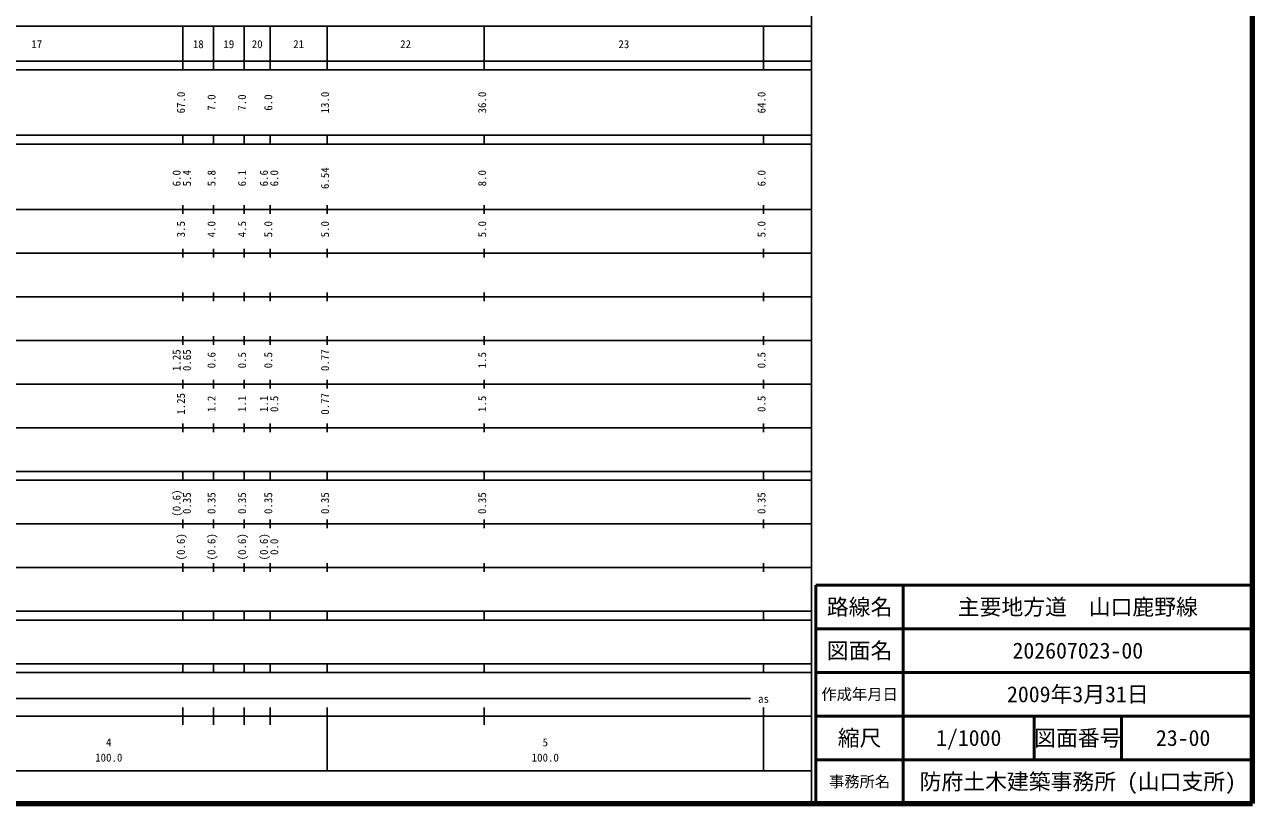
# Model space of a CAD drawing. Units: millimetres on the paper, enlarged 1000 times. Extents: x 40000 to 680000, y 20000 to 380000.
# Drawn here: x 398710 to 680000, y 20000 to 198357 of the extents above; entities that cross this region are included whole.
import ezdxf
from ezdxf.enums import TextEntityAlignment as Align

# ---------------------------------------------------------------- set-up
doc = ezdxf.new("R2010")
doc.units = ezdxf.units.MM
doc.header["$LTSCALE"] = 1000
for name, color, linetype, lineweight in [('M-TTL', 2, 'Continuous', 140), ('M-TTL-BAND', 7, 'Continuous', 25), ('M-TTL-FRAM', 2, 'Continuous', 50), ('M-TTL-LINE', 7, 'Continuous', 50)]:
    doc.layers.add(name, color=color, linetype=linetype, lineweight=lineweight)
doc.layers.add('M-TTL-TXT', color=7, linetype='Continuous')
doc.styles.add('ＭＳ ゴシック', font='')
doc.styles.get('ＭＳ ゴシック').set_extended_font_data('MS Gothic')

msp = doc.modelspace()

# ---------------------------------------------------------------- linework, layer by layer
at = {"layer": 'M-TTL'}
for p, q in [((680000, 20000), (680000, 380000)), ((40000, 20000), (680000, 20000))]:
    msp.add_line(p, q, dxfattribs=at)
at = {"layer": 'M-TTL-BAND'}
for p, q in [((579000, 20000), (579000, 370000)), ((68000, 198000), (579000, 198000)), ((435000, 188000), (435000, 198000)), ((442000, 188000), (442000, 198000)), ((449000, 188000), (449000, 198000)), ((455000, 188000), (455000, 198000)), ((468000, 188000), (468000, 198000)), ((504000, 188000), (504000, 198000)), ((568000, 188000), (568000, 198000)), ((40000, 190000), (579000, 190000)), ((40000, 188000), (579000, 188000)), ((40000, 173000), (579000, 173000)), ((435000, 171000), (435000, 173000)), ((442000, 171000), (442000, 173000)), ((449000, 171000), (449000, 173000)), ((455000, 171000), (455000, 173000)), ((468000, 171000), (468000, 173000)), ((504000, 171000), (504000, 173000)), ((568000, 171000), (568000, 173000)), ((40000, 171000), (579000, 171000)), ((40000, 156000), (579000, 156000)), ((435000, 155000), (435000, 157000)), ((442000, 155000), (442000, 157000)), ((449000, 155000), (449000, 157000)), ((455000, 155000), (455000, 157000)), ((468000, 155000), (468000, 157000)), ((504000, 155000), (504000, 157000)), ((568000, 155000), (568000, 157000)), ((435000, 145000), (435000, 147000)), ((442000, 145000), (442000, 147000)), ((449000, 145000), (449000, 147000)), ((455000, 145000), (455000, 147000)), ((468000, 145000), (468000, 147000)), ((504000, 145000), (504000, 147000)), ((568000, 145000), (568000, 147000)), ((46000, 146000), (579000, 146000)), ((52000, 136000), (579000, 136000)), ((435000, 135000), (435000, 137000)), ((442000, 135000), (442000, 137000)), ((449000, 135000), (449000, 137000)), ((455000, 135000), (455000, 137000)), ((468000, 135000), (468000, 137000)), ((504000, 135000), (504000, 137000)), ((568000, 135000), (568000, 137000)), ((435000, 125000), (435000, 127000)), ((442000, 125000), (442000, 127000)), ((449000, 125000), (449000, 127000)), ((455000, 125000), (455000, 127000)), ((468000, 125000), (468000, 127000)), ((504000, 125000), (504000, 127000)), ((568000, 125000), (568000, 127000)), ((46000, 126000), (579000, 126000)), ((52000, 116000), (579000, 116000)), ((435000, 115000), (435000, 117000)), ((442000, 115000), (442000, 117000)), ((449000, 115000), (449000, 117000)), ((455000, 115000), (455000, 117000)), ((468000, 115000), (468000, 117000)), ((504000, 115000), (504000, 117000)), ((568000, 115000), (568000, 117000)), ((435000, 105000), (435000, 107000)), ((442000, 105000), (442000, 107000)), ((449000, 105000), (449000, 107000)), ((455000, 105000), (455000, 107000)), ((468000, 105000), (468000, 107000)), ((504000, 105000), (504000, 107000)), ((568000, 105000), (568000, 107000)), ((46000, 106000), (579000, 106000)), ((40000, 96000), (579000, 96000)), ((435000, 94000), (435000, 96000)), ((442000, 94000), (442000, 96000)), ((449000, 94000), (449000, 96000)), ((455000, 94000), (455000, 96000)), ((468000, 94000), (468000, 96000)), ((504000, 94000), (504000, 96000)), ((568000, 94000), (568000, 96000)), ((40000, 94000), (579000, 94000)), ((435000, 83000), (435000, 85000)), ((442000, 83000), (442000, 85000)), ((449000, 83000), (449000, 85000)), ((455000, 83000), (455000, 85000)), ((468000, 83000), (468000, 85000)), ((504000, 83000), (504000, 85000)), ((568000, 83000), (568000, 85000)), ((49000, 84000), (579000, 84000)), ((40000, 74000), (579000, 74000)), ((435000, 73000), (435000, 75000)), ((442000, 73000), (442000, 75000)), ((449000, 73000), (449000, 75000)), ((455000, 73000), (455000, 75000)), ((468000, 73000), (468000, 75000)), ((504000, 73000), (504000, 75000)), ((568000, 73000), (568000, 75000)), ((40000, 64000), (579000, 64000)), ((40000, 62000), (579000, 62000)), ((435000, 62000), (435000, 64000)), ((442000, 62000), (442000, 64000)), ((449000, 62000), (449000, 64000)), ((455000, 62000), (455000, 64000)), ((468000, 62000), (468000, 64000)), ((504000, 62000), (504000, 64000)), ((568000, 62000), (568000, 64000)), ((40000, 52000), (579000, 52000)), ((435000, 50000), (435000, 52000)), ((442000, 50000), (442000, 52000)), ((449000, 50000), (449000, 52000)), ((455000, 50000), (455000, 52000)), ((468000, 50000), (468000, 52000)), ((504000, 50000), (504000, 52000)), ((568000, 50000), (568000, 52000)), ((40000, 50000), (579000, 50000)), ((71000, 44000), (565000, 44000)), ((40000, 40000), (579000, 40000)), ((435000, 38000), (435000, 42000)), ((442000, 38000), (442000, 42000)), ((449000, 38000), (449000, 42000)), ((455000, 38000), (455000, 42000)), ((468000, 27500), (468000, 42000)), ((504000, 38000), (504000, 42000)), ((568000, 27500), (568000, 42000)), ((68000, 27500), (579000, 27500))]:
    msp.add_line(p, q, dxfattribs=at)
at = {"layer": 'M-TTL-FRAM'}
for p, q in [((680000, 70000), (580000, 70000)), ((580000, 70000), (580000, 20000))]:
    msp.add_line(p, q, dxfattribs=at)
at = {"layer": 'M-TTL-LINE'}
for p, q in [((600000, 70000), (600000, 20000)), ((680000, 60000), (580000, 60000)), ((680000, 50000), (580000, 50000)), ((680000, 40000), (580000, 40000)), ((630000, 40000), (630000, 30000)), ((650000, 40000), (650000, 30000)), ((680000, 30000), (580000, 30000))]:
    msp.add_line(p, q, dxfattribs=at)

# ---------------------------------------------------------------- texts
at = {"layer": 'M-TTL-BAND', "style": 'ＭＳ ゴシック'}
for s, p in [('17', (401500, 192405)), ('18', (438500, 192405)), ('19', (445500, 192405)), ('20', (452000, 192405)), ('21', (461500, 192405)), ('22', (486000, 192405)), ('23', (536000, 192405)), ('as', (568000, 42500)), ('4', (418000, 32523)), ('5', (518000, 32523)), ('100.0', (418000, 29033)), ('100.0', (518000, 29033))]:
    msp.add_text(s, height=1833, dxfattribs=at).set_placement(p, align=Align.BOTTOM_CENTER)
for s, p in [('67.0', (436000, 180500)), ('13.0', (469000, 180500)), ('36.0', (505000, 180500)), ('64.0', (569000, 180500)), ('7.0', (443000, 180500)), ('7.0', (450000, 180500)), ('6.0', (456000, 180500)), ('6.0', (435000, 163174)), ('5.4', (437370, 163174)), ('5.8', (443000, 163174)), ('6.1', (450000, 163174)), ('6.6', (455000, 163174)), ('6.0', (457370, 163174)), ('6.54', (469000, 163174)), ('8.0', (505000, 163174)), ('6.0', (569000, 163174)), ('3.5', (436000, 151500)), ('4.0', (443000, 151500)), ('4.5', (450000, 151500)), ('5.0', (456000, 151500)), ('5.0', (469000, 151500)), ('5.0', (505000, 151500)), ('5.0', (569000, 151500)), ('1.25', (435000, 121500)), ('0.65', (437370, 121500)), ('0.77', (469000, 121500)), ('0.6', (443000, 121500)), ('0.5', (450000, 121500)), ('0.5', (456000, 121500)), ('1.5', (505000, 121500)), ('0.5', (569000, 121500)), ('1.25', (436000, 111500)), ('1.2', (443000, 111500)), ('1.1', (450000, 111500)), ('1.1', (455000, 111500)), ('0.5', (457370, 111500)), ('0.77', (469000, 111500)), ('1.5', (505000, 111500)), ('0.5', (569000, 111500)), ('(0.6)', (435000, 88764)), ('0.35', (437370, 88764)), ('0.35', (443000, 88764)), ('0.35', (450000, 88764)), ('0.35', (456000, 88764)), ('0.35', (469000, 88764)), ('0.35', (505000, 88764)), ('0.35', (569000, 88764)), ('(0.6)', (436000, 78764)), ('(0.6)', (443000, 78764)), ('(0.6)', (450000, 78764)), ('(0.6)', (455000, 78764)), ('0.0', (457370, 78764))]:
    msp.add_text(s, height=1833, rotation=90, dxfattribs=at).set_placement(p, align=Align.BOTTOM_CENTER)
at = {"layer": 'M-TTL-TXT', "style": 'ＭＳ ゴシック'}
for s, height, p in [('路線名', 3666, (590000, 65000)), ('路線名', 3666, (590000, 65000)), ('主要地方道\u3000山口鹿野線', 3666, (640000, 65000)), ('図面名', 3666, (590000, 55000)), ('図面名', 3666, (590000, 55000)), ('202607023-00', 3666, (640000, 55000)), ('作成年月日', 2566, (590000, 45000)), ('作成年月日', 2566, (590000, 45000)), ('2009年3月31日', 3666, (640000, 45000)), ('縮尺', 3666, (590000, 35000)), ('縮尺', 3666, (590000, 35000)), ('1/1000', 3666, (615000, 35000)), ('図面番号', 3666, (640000, 35000)), ('図面番号', 3666, (640000, 35000)), ('23-00', 3666, (664125, 35000)), ('事務所名', 2566, (590000, 25000)), ('事務所名', 2566, (590000, 25000)), ('防府土木建築事務所 (山口支所)', 3666, (640000, 25000))]:
    msp.add_text(s, height=height, dxfattribs=at).set_placement(p, align=Align.MIDDLE_CENTER)

doc.saveas('drawing.dxf')
